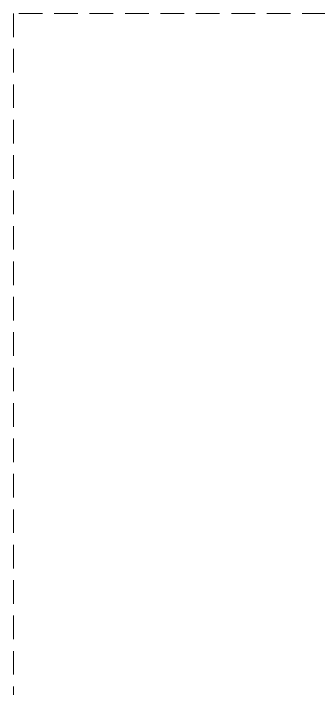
# Model space of a CAD drawing. Header units: feet. Extents: x 6770672 to 6780372, y -5590075 to -5575168.
# Drawn here: x 6770672 to 6771843, y -5577810 to -5575215 of the extents above; entities that cross this region are included whole.
import ezdxf

# ---------------------------------------------------------------- set-up
doc = ezdxf.new("R2010")
doc.units = ezdxf.units.FT
doc.header["$LTSCALE"] = 33
doc.header["$MEASUREMENT"] = 0
doc.linetypes.add('a_p6_plan_L18$0$HIDDEN', pattern=[0.375, 0.25, -0.125])
doc.layers.add('beam', color=90, linetype='Continuous', lineweight=9)
doc.layers.add('LENS_DIMENSION', color=193, linetype='Continuous', lineweight=0)

# ---------------------------------------------------------------- blocks, each defined once
blk = doc.blocks.new('A$C3fdafdbe')
at = {"layer": 'beam', "linetype": 'a_p6_plan_L18$0$HIDDEN', "lineweight": 5, "ltscale": 11}
for p, q in [((1200, 13710), (0, 13710)), ((0, 13710), (0, 650))]:
    blk.add_line(p, q, dxfattribs=at)

msp = doc.modelspace()

# ---------------------------------------------------------------- block references
at = {"layer": 'LENS_DIMENSION'}
msp.add_blockref('A$C3fdafdbe', (6770671.618735029, -5588925.136584015), dxfattribs=at)

doc.saveas('drawing.dxf')
